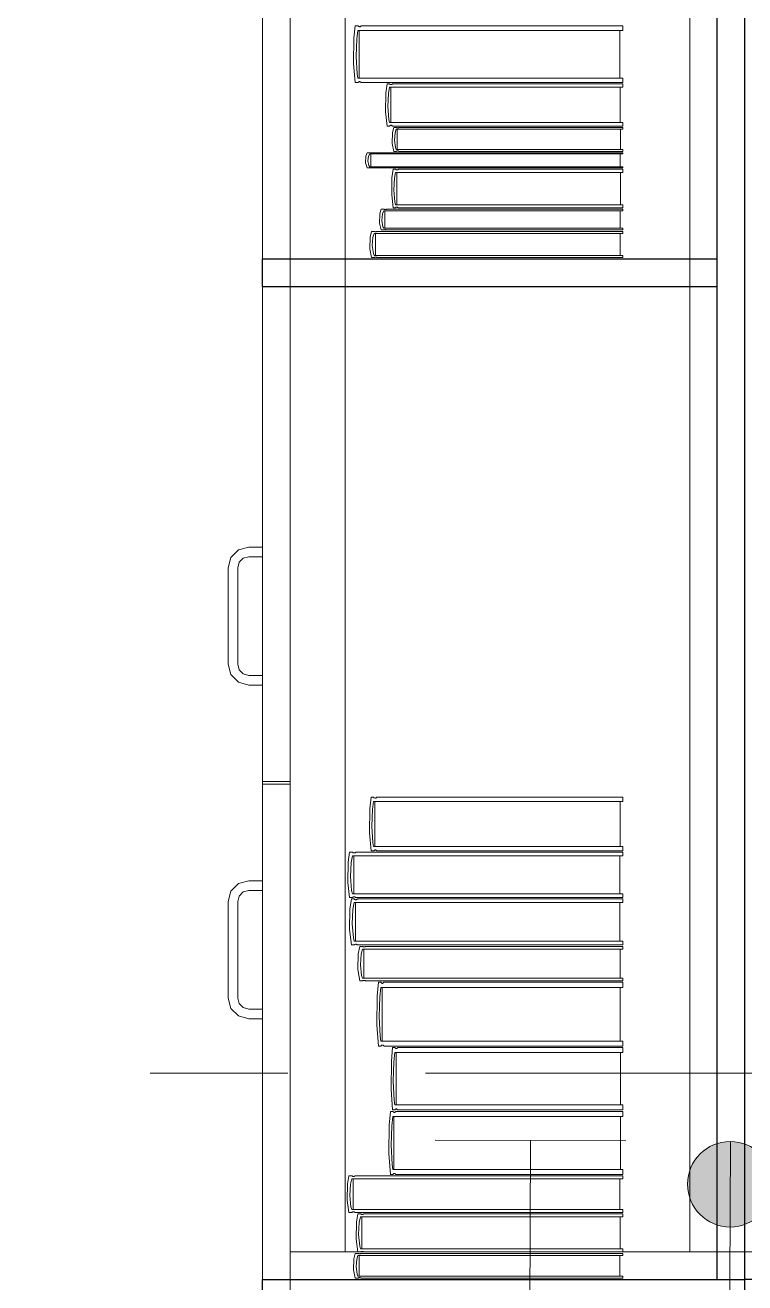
# Model space of a CAD drawing. Header units: inches. Extents: x -19 to 5698, y -728 to 92.
# Drawn here: x 288.548 to 289.07, y 9.85 to 10.762 of the extents above; entities that cross this region are included whole.
import ezdxf

# ---------------------------------------------------------------- set-up
doc = ezdxf.new("R2010")
doc.units = ezdxf.units.IN
doc.header["$MEASUREMENT"] = 0
doc.set_wipeout_variables(frame=1)
for name, pattern in [('HIDDEN', [0.375, 0.25, -0.125]), ('Punto & Raya', [0.65, 0.5, -0.075, 0, -0.075]), ('RAYITAS', [0.375, 0.25, -0.125]), ('Wipeout_Contour', [1, 0, -1])]:
    doc.linetypes.add(name, pattern=pattern)
for name, color, linetype, lineweight in [('00 conduct tomacorr', 120, 'HIDDEN', 30), ('T-TECHO-E', 150, 'Continuous', 20), ('TOMACORRIENTE', 22, 'RAYITAS', 9)]:
    doc.layers.add(name, color=color, linetype=linetype, lineweight=lineweight)
for name, color, linetype in [('02 _ ARQ _ ZON _ Espacio.3D', 7, 'Continuous'), ('08 _ STR _ EXT _ 07 Losa Aligerada', 7, 'Continuous'), ('Estructura - 04 MURO', 7, 'Continuous'), ('Estructura - Carga', 7, 'Continuous'), ('Interior - Mobiliario', 7, 'Continuous'), ('Marcador - Secciones', 7, 'Continuous')]:
    doc.layers.add(name, color=color, linetype=linetype)

# ---------------------------------------------------------------- blocks, each defined once
blk = doc.blocks.new('a')
at = {"layer": 'TOMACORRIENTE', "ltscale": 0.05}
h = blk.add_hatch(color=4, dxfattribs=at)
edge = h.paths.add_edge_path()
edge.add_arc((0, 0.0752), 0.02106, 0, 360)
at = {"layer": 'TOMACORRIENTE', "color": 4}
for p, q in [((-0.14553, 0.09625), (-0.0515, 0.09625)), ((-0.09851, 0.09625), (-0.09851, -0.09657)), ((0, 0.09625), (0, -0.09625)), ((0.06232, -0.09625), (0.06232, 0.09625))]:
    blk.add_line(p, q, dxfattribs=at)
blk.add_circle((0, 0.0752), 0.02106, dxfattribs=at)
blk = doc.blocks.new('CABLE 3FACE')
at = {"layer": 'T-TECHO-E', "rotation": 59.94170052614085}
blk.add_blockref('a', (0, 0), dxfattribs=at)

msp = doc.modelspace()

# ---------------------------------------------------------------- linework, layer by layer
at = {"layer": '02 _ ARQ _ ZON _ Espacio.3D', "color": 254, "linetype": 'Continuous', "lineweight": 0, "flags": 128}
msp.add_lwpolyline([(285.82004, 11.58399, 1.006545), (290.95352, 6.4505), (297.39489, 6.4505), (297.39584, 7.69998), (297.62584, 7.70003), (297.62583, 6.45052), (302.41951, 6.45049), (302.41953, 7.7), (302.99502, 7.7), (302.99502, 17.35), (301.67003, 17.35), (301.67003, 16.90015), (301.07003, 16.89998), (301.07003, 16.29989), (300.57003, 16.29984), (300.57007, 17.35), (297.52005, 17.35), (297.52005, 26.59628), (285.82004, 26.5963), (285.82004, 22.76628), (287.07005, 22.76628), (287.07003, 22.49773), (285.82004, 22.49773)], format="xyb", close=True, dxfattribs=at)
at = {"layer": '08 _ STR _ EXT _ 07 Losa Aligerada', "color": 7, "linetype": 'Continuous', "lineweight": 18, "flags": 128}
msp.add_lwpolyline([(285.67002, 33.89998), (285.67002, 21.26628), (285.72004, 21.26628), (285.72004, 11.97001, 1.049431), (291.29369, 6.3), (302.10029, 6.3)], format="xyb", dxfattribs=at)
at = {"layer": 'Estructura - 04 MURO', "color": 7, "linetype": 'Continuous', "lineweight": 13}
for radius, start, end in [(3.78, 135.58459, 314.40451), (3.63, 134.62616, 311.93195)]:
    msp.add_arc((288.37003, 9.0005), radius, start, end, dxfattribs=at)
at = {"layer": 'Estructura - Carga', "color": 7, "linetype": 'Continuous', "lineweight": 30}
for radius in [3.93, 3.78]:
    msp.add_arc((288.37004, 9.0005), radius, 135.58289, 314.41968, dxfattribs=at)
at = {"layer": 'Estructura - Carga', "color": 7, "linetype": 'Continuous', "lineweight": 13}
for radius in [3.81, 3.8, 3.79]:
    msp.add_arc((288.37004, 9.0005), radius, 135.95885, 314.04373, dxfattribs=at)
at = {"layer": 'Interior - Mobiliario', "color": 175, "linetype": 'Continuous', "lineweight": 13}
for p, q in [((288.74002, 11.31227), (288.74002, 9.85227)), ((289.05002, 9.85227), (289.05002, 11.31227)), ((288.7863, 10.75222), (288.78606, 10.73382)), ((288.78736, 10.76124), (288.7863, 10.75222)), ((288.78947, 10.76124), (288.78736, 10.76124)), ((288.78841, 10.75179), (288.7893, 10.75795)), ((288.7893, 10.75795), (288.98136, 10.75795)), ((288.78958, 10.76108), (288.78947, 10.76124)), ((288.78982, 10.76083), (288.78958, 10.76108)), ((288.79009, 10.76066), (288.78982, 10.76083)), ((288.79037, 10.76056), (288.79009, 10.76066)), ((288.79027, 10.75795), (288.79027, 10.7234)), ((288.79066, 10.76055), (288.79037, 10.76056)), ((288.79094, 10.76063), (288.79066, 10.76055)), ((288.79121, 10.76078), (288.79094, 10.76063)), ((288.79146, 10.76102), (288.79121, 10.76078)), ((288.79162, 10.76124), (288.79146, 10.76102)), ((288.98136, 10.76124), (288.79162, 10.76124)), ((288.97942, 10.7234), (288.97942, 10.75795)), ((288.98136, 10.75795), (288.98136, 10.76124)), ((288.78792, 10.73913), (288.78841, 10.75179)), ((288.78873, 10.72652), (288.78792, 10.73913)), ((288.78606, 10.73382), (288.78736, 10.72011)), ((288.7893, 10.7234), (288.78873, 10.72652)), ((288.78736, 10.72011), (288.78947, 10.72011)), ((288.98136, 10.7234), (288.7893, 10.7234)), ((288.78947, 10.72011), (288.78963, 10.72033)), ((288.78963, 10.72033), (288.78988, 10.72056)), ((288.78988, 10.72056), (288.79015, 10.72072)), ((288.79015, 10.72072), (288.79043, 10.72079)), ((288.79043, 10.72079), (288.79072, 10.72078)), ((288.79072, 10.72078), (288.791, 10.72069)), ((288.791, 10.72069), (288.79127, 10.72052)), ((288.79127, 10.72052), (288.79151, 10.72027)), ((288.79151, 10.72027), (288.79162, 10.72011)), ((288.79162, 10.72011), (288.98136, 10.72011)), ((288.81047, 10.71911), (288.80953, 10.71241)), ((288.81233, 10.71911), (288.81047, 10.71911)), ((288.81139, 10.7121), (288.81218, 10.71666)), ((288.81218, 10.71666), (288.98136, 10.71666)), ((288.81242, 10.71899), (288.81233, 10.71911)), ((288.81264, 10.7188), (288.81242, 10.71899)), ((288.81287, 10.71867), (288.81264, 10.7188)), ((288.81312, 10.7186), (288.81287, 10.71867)), ((288.81303, 10.71666), (288.81303, 10.69104)), ((288.81337, 10.7186), (288.81312, 10.7186)), ((288.81362, 10.71865), (288.81337, 10.7186)), ((288.81386, 10.71877), (288.81362, 10.71865)), ((288.81408, 10.71894), (288.81386, 10.71877)), ((288.81422, 10.71911), (288.81408, 10.71894)), ((288.98136, 10.71911), (288.81422, 10.71911)), ((288.97965, 10.69104), (288.97965, 10.71666)), ((288.98136, 10.72011), (288.98136, 10.7234)), ((288.98136, 10.71666), (288.98136, 10.71911)), ((288.80953, 10.71241), (288.80932, 10.69877)), ((288.81096, 10.70271), (288.81139, 10.7121)), ((288.80932, 10.69877), (288.81047, 10.6886)), ((288.81167, 10.69335), (288.81096, 10.70271)), ((288.81047, 10.6886), (288.81233, 10.6886)), ((288.81218, 10.69104), (288.81167, 10.69335)), ((288.98136, 10.69104), (288.81218, 10.69104)), ((288.81233, 10.6886), (288.81247, 10.68876)), ((288.81247, 10.68876), (288.81269, 10.68894)), ((288.81269, 10.68894), (288.81293, 10.68905)), ((288.81293, 10.68905), (288.81317, 10.68911)), ((288.81317, 10.68911), (288.81343, 10.6891)), ((288.81343, 10.6891), (288.81367, 10.68903)), ((288.81367, 10.68903), (288.81391, 10.6889)), ((288.81391, 10.6889), (288.81412, 10.68872)), ((288.81412, 10.68872), (288.81422, 10.6886)), ((288.81422, 10.6886), (288.98136, 10.6886)), ((288.98136, 10.6886), (288.98136, 10.69104)), ((288.81443, 10.68379), (288.81423, 10.67603)), ((288.81534, 10.6876), (288.81443, 10.68379)), ((288.81715, 10.6876), (288.81534, 10.6876)), ((288.81582, 10.67826), (288.81624, 10.68361)), ((288.81624, 10.68361), (288.817, 10.68621)), ((288.817, 10.68621), (288.98136, 10.68621)), ((288.81724, 10.68753), (288.81715, 10.6876)), ((288.81745, 10.68742), (288.81724, 10.68753)), ((288.81768, 10.68735), (288.81745, 10.68742)), ((288.81792, 10.68731), (288.81768, 10.68735)), ((288.81783, 10.68621), (288.81783, 10.67163)), ((288.81816, 10.68731), (288.81792, 10.68731)), ((288.8184, 10.68734), (288.81816, 10.68731)), ((288.81863, 10.6874), (288.8184, 10.68734)), ((288.81885, 10.6875), (288.81863, 10.6874)), ((288.81899, 10.6876), (288.81885, 10.6875)), ((288.98136, 10.6876), (288.81899, 10.6876)), ((288.9797, 10.67163), (288.9797, 10.68621)), ((288.98136, 10.68621), (288.98136, 10.6876)), ((288.81423, 10.67603), (288.81534, 10.67024)), ((288.81534, 10.67024), (288.81715, 10.67024)), ((288.81651, 10.67294), (288.81582, 10.67826)), ((288.817, 10.67163), (288.81651, 10.67294)), ((288.98136, 10.67163), (288.817, 10.67163)), ((288.81715, 10.67024), (288.81728, 10.67033)), ((288.81728, 10.67033), (288.8175, 10.67043)), ((288.8175, 10.67043), (288.81773, 10.67049)), ((288.81773, 10.67049), (288.81797, 10.67053)), ((288.81797, 10.67053), (288.81822, 10.67052)), ((288.81822, 10.67052), (288.81846, 10.67048)), ((288.81846, 10.67048), (288.81868, 10.67041)), ((288.81868, 10.67041), (288.81889, 10.6703)), ((288.81889, 10.6703), (288.81899, 10.67024)), ((288.81899, 10.67024), (288.98136, 10.67024)), ((288.98136, 10.67024), (288.98136, 10.67163)), ((288.79494, 10.66682), (288.79471, 10.6619)), ((288.79471, 10.6619), (288.79596, 10.65822)), ((288.79596, 10.66924), (288.79494, 10.66682)), ((288.79797, 10.66924), (288.79596, 10.66924)), ((288.79649, 10.66332), (288.79696, 10.66671)), ((288.79726, 10.65994), (288.79649, 10.66332)), ((288.79696, 10.66671), (288.79781, 10.66836)), ((288.79781, 10.66836), (288.98136, 10.66836)), ((288.79808, 10.66919), (288.79797, 10.66924)), ((288.79831, 10.66913), (288.79808, 10.66919)), ((288.79857, 10.66908), (288.79831, 10.66913)), ((288.79883, 10.66905), (288.79857, 10.66908)), ((288.79874, 10.66836), (288.79874, 10.6591)), ((288.79911, 10.66905), (288.79883, 10.66905)), ((288.79938, 10.66907), (288.79911, 10.66905)), ((288.79964, 10.66911), (288.79938, 10.66907)), ((288.79987, 10.66918), (288.79964, 10.66911)), ((288.80003, 10.66924), (288.79987, 10.66918)), ((288.98136, 10.66924), (288.80003, 10.66924)), ((288.97951, 10.6591), (288.97951, 10.66836)), ((288.98136, 10.66836), (288.98136, 10.66924)), ((288.79596, 10.65822), (288.79797, 10.65822)), ((288.79781, 10.6591), (288.79726, 10.65994)), ((288.98136, 10.6591), (288.79781, 10.6591)), ((288.79797, 10.65822), (288.79813, 10.65828)), ((288.79813, 10.65828), (288.79837, 10.65834)), ((288.79837, 10.65834), (288.79862, 10.65839)), ((288.79862, 10.65839), (288.79889, 10.65841)), ((288.79889, 10.65841), (288.79917, 10.6584)), ((288.79917, 10.6584), (288.79944, 10.65838)), ((288.79944, 10.65838), (288.79969, 10.65833)), ((288.79969, 10.65833), (288.79992, 10.65827)), ((288.79992, 10.65827), (288.80003, 10.65822)), ((288.80003, 10.65822), (288.98136, 10.65822)), ((288.81488, 10.65722), (288.81397, 10.65111)), ((288.81669, 10.65722), (288.81488, 10.65722)), ((288.81578, 10.65082), (288.81654, 10.65499)), ((288.81654, 10.65499), (288.98136, 10.65499)), ((288.81678, 10.65711), (288.81669, 10.65722)), ((288.81699, 10.65695), (288.81678, 10.65711)), ((288.81722, 10.65683), (288.81699, 10.65695)), ((288.81746, 10.65676), (288.81722, 10.65683)), ((288.81738, 10.65499), (288.81738, 10.63157)), ((288.81771, 10.65676), (288.81746, 10.65676)), ((288.81795, 10.65681), (288.81771, 10.65676)), ((288.81818, 10.65691), (288.81795, 10.65681)), ((288.8184, 10.65707), (288.81818, 10.65691)), ((288.81853, 10.65722), (288.8184, 10.65707)), ((288.98136, 10.65722), (288.81853, 10.65722)), ((288.9797, 10.63157), (288.9797, 10.65499)), ((288.98136, 10.65822), (288.98136, 10.6591)), ((288.98136, 10.65499), (288.98136, 10.65722)), ((288.81397, 10.65111), (288.81376, 10.63864)), ((288.81536, 10.64224), (288.81578, 10.65082)), ((288.81376, 10.63864), (288.81488, 10.62934)), ((288.81605, 10.63369), (288.81536, 10.64224)), ((288.81654, 10.63157), (288.81605, 10.63369)), ((288.80524, 10.62503), (288.80502, 10.61826)), ((288.8062, 10.62834), (288.80524, 10.62503)), ((288.8081, 10.62834), (288.8062, 10.62834)), ((288.8067, 10.62021), (288.80714, 10.62487)), ((288.80714, 10.62487), (288.80795, 10.62713)), ((288.80795, 10.62713), (288.98136, 10.62713)), ((288.8082, 10.62828), (288.8081, 10.62834)), ((288.80842, 10.62819), (288.8082, 10.62828)), ((288.80866, 10.62813), (288.80842, 10.62819)), ((288.80891, 10.62809), (288.80866, 10.62813)), ((288.80882, 10.62713), (288.80882, 10.61443)), ((288.80917, 10.62809), (288.80891, 10.62809)), ((288.80943, 10.62812), (288.80917, 10.62809)), ((288.80967, 10.62818), (288.80943, 10.62812)), ((288.8099, 10.62826), (288.80967, 10.62818)), ((288.81004, 10.62834), (288.8099, 10.62826)), ((288.98136, 10.62834), (288.81004, 10.62834)), ((288.81488, 10.62934), (288.81669, 10.62934)), ((288.98136, 10.63157), (288.81654, 10.63157)), ((288.81669, 10.62934), (288.81683, 10.62949)), ((288.81683, 10.62949), (288.81704, 10.62965)), ((288.81704, 10.62965), (288.81727, 10.62976)), ((288.81727, 10.62976), (288.81752, 10.62981)), ((288.81752, 10.62981), (288.81776, 10.6298)), ((288.81776, 10.6298), (288.818, 10.62974)), ((288.818, 10.62974), (288.81823, 10.62962)), ((288.81823, 10.62962), (288.81844, 10.62945)), ((288.81844, 10.62945), (288.81853, 10.62934)), ((288.81853, 10.62934), (288.98136, 10.62934)), ((288.97961, 10.61443), (288.97961, 10.62713)), ((288.98136, 10.62934), (288.98136, 10.63157)), ((288.98136, 10.62713), (288.98136, 10.62834)), ((288.80502, 10.61826), (288.8062, 10.61322)), ((288.80743, 10.61557), (288.8067, 10.62021)), ((288.80795, 10.61443), (288.80743, 10.61557)), ((288.79818, 10.60806), (288.79795, 10.59959)), ((288.79918, 10.61222), (288.79818, 10.60806)), ((288.80116, 10.61222), (288.79918, 10.61222)), ((288.7997, 10.60203), (288.80016, 10.60786)), ((288.80016, 10.60786), (288.801, 10.6107)), ((288.801, 10.6107), (288.98136, 10.6107)), ((288.80126, 10.61214), (288.80116, 10.61222)), ((288.80149, 10.61203), (288.80126, 10.61214)), ((288.80174, 10.61195), (288.80149, 10.61203)), ((288.802, 10.6119), (288.80174, 10.61195)), ((288.80227, 10.6119), (288.802, 10.6119)), ((288.80254, 10.61193), (288.80227, 10.6119)), ((288.80279, 10.61201), (288.80254, 10.61193)), ((288.80303, 10.61211), (288.80279, 10.61201)), ((288.80318, 10.61222), (288.80303, 10.61211)), ((288.98136, 10.61222), (288.80318, 10.61222)), ((288.8062, 10.61322), (288.8081, 10.61322)), ((288.98136, 10.61443), (288.80795, 10.61443)), ((288.8081, 10.61322), (288.80824, 10.6133)), ((288.80824, 10.6133), (288.80847, 10.61338)), ((288.80847, 10.61338), (288.80871, 10.61344)), ((288.80871, 10.61344), (288.80897, 10.61347)), ((288.80897, 10.61347), (288.80923, 10.61346)), ((288.80923, 10.61346), (288.80948, 10.61343)), ((288.80948, 10.61343), (288.80972, 10.61337)), ((288.80972, 10.61337), (288.80994, 10.61327)), ((288.80994, 10.61327), (288.81004, 10.61322)), ((288.81004, 10.61322), (288.98136, 10.61322)), ((288.98136, 10.61322), (288.98136, 10.61443)), ((288.98136, 10.6107), (288.98136, 10.61222)), ((288.69703, 10.37577), (288.70252, 10.38126)), ((288.70252, 10.38126), (288.71002, 10.38327)), ((288.71002, 10.38327), (288.72002, 10.38327)), ((288.72002, 10.38327), (288.72002, 10.37627)), ((288.69502, 10.36827), (288.69703, 10.37577)), ((288.70309, 10.37227), (288.70202, 10.36827)), ((288.70602, 10.3752), (288.70309, 10.37227)), ((288.71002, 10.37627), (288.70602, 10.3752)), ((288.72002, 10.37627), (288.71002, 10.37627)), ((288.69502, 10.29827), (288.69502, 10.36827)), ((288.70202, 10.36827), (288.70202, 10.29827)), ((288.69703, 10.29077), (288.69502, 10.29827)), ((288.70202, 10.29827), (288.70309, 10.29427)), ((288.70252, 10.28528), (288.69703, 10.29077)), ((288.70309, 10.29427), (288.70602, 10.29134)), ((288.70602, 10.29134), (288.71002, 10.29027)), ((288.71002, 10.29027), (288.72002, 10.29027)), ((288.72002, 10.29027), (288.72002, 10.28327)), ((288.71002, 10.28327), (288.70252, 10.28528)), ((288.72002, 10.28327), (288.71002, 10.28327)), ((288.72002, 10.21327), (288.74002, 10.21327)), ((288.72002, 10.21127), (288.74002, 10.21127)), ((288.79883, 10.20189), (288.79783, 10.19337)), ((288.80081, 10.20189), (288.79883, 10.20189)), ((288.79982, 10.19296), (288.80065, 10.19878)), ((288.80065, 10.19878), (288.98136, 10.19878)), ((288.80091, 10.20174), (288.80081, 10.20189)), ((288.80115, 10.20151), (288.80091, 10.20174)), ((288.8014, 10.20134), (288.80115, 10.20151)), ((288.80166, 10.20125), (288.8014, 10.20134)), ((288.80157, 10.19878), (288.80157, 10.16613)), ((288.80193, 10.20124), (288.80166, 10.20125)), ((288.8022, 10.20132), (288.80193, 10.20124)), ((288.80245, 10.20146), (288.8022, 10.20132)), ((288.80269, 10.20169), (288.80245, 10.20146)), ((288.80283, 10.20189), (288.80269, 10.20169)), ((288.98136, 10.20189), (288.80283, 10.20189)), ((288.97953, 10.16613), (288.97953, 10.19878)), ((288.98136, 10.19878), (288.98136, 10.20189)), ((288.79783, 10.19337), (288.7976, 10.17598)), ((288.79935, 10.181), (288.79982, 10.19296)), ((288.80011, 10.16908), (288.79935, 10.181)), ((288.7976, 10.17598), (288.79883, 10.16302)), ((288.80065, 10.16613), (288.80011, 10.16908)), ((288.78325, 10.16202), (288.78217, 10.15481)), ((288.7854, 10.16202), (288.78325, 10.16202)), ((288.78432, 10.15447), (288.78523, 10.15939)), ((288.78523, 10.15939), (288.98136, 10.15939)), ((288.78551, 10.16189), (288.7854, 10.16202)), ((288.78576, 10.16169), (288.78551, 10.16189)), ((288.78604, 10.16156), (288.78576, 10.16169)), ((288.78632, 10.16148), (288.78604, 10.16156)), ((288.78622, 10.15939), (288.78622, 10.13178)), ((288.78661, 10.16147), (288.78632, 10.16148)), ((288.7869, 10.16153), (288.78661, 10.16147)), ((288.78718, 10.16166), (288.7869, 10.16153)), ((288.78743, 10.16185), (288.78718, 10.16166)), ((288.7876, 10.16202), (288.78743, 10.16185)), ((288.98136, 10.16202), (288.7876, 10.16202)), ((288.79883, 10.16302), (288.80081, 10.16302)), ((288.98136, 10.16613), (288.80065, 10.16613)), ((288.80081, 10.16302), (288.80096, 10.16323)), ((288.80096, 10.16323), (288.8012, 10.16345)), ((288.8012, 10.16345), (288.80145, 10.1636)), ((288.80145, 10.1636), (288.80172, 10.16367)), ((288.80172, 10.16367), (288.80199, 10.16366)), ((288.80199, 10.16366), (288.80225, 10.16357)), ((288.80225, 10.16357), (288.8025, 10.16341)), ((288.8025, 10.16341), (288.80273, 10.16317)), ((288.80273, 10.16317), (288.80283, 10.16302)), ((288.80283, 10.16302), (288.98136, 10.16302)), ((288.97938, 10.13178), (288.97938, 10.15939)), ((288.98136, 10.16302), (288.98136, 10.16613)), ((288.98136, 10.15939), (288.98136, 10.16202)), ((288.78217, 10.15481), (288.78192, 10.14011)), ((288.78382, 10.14435), (288.78432, 10.15447)), ((288.71002, 10.14127), (288.70252, 10.13926)), ((288.72002, 10.14127), (288.71002, 10.14127)), ((288.72002, 10.13427), (288.72002, 10.14127)), ((288.78464, 10.13427), (288.78382, 10.14435)), ((288.69703, 10.13377), (288.69502, 10.12627)), ((288.70252, 10.13926), (288.69703, 10.13377)), ((288.70309, 10.13027), (288.70602, 10.1332)), ((288.70602, 10.1332), (288.71002, 10.13427)), ((288.71002, 10.13427), (288.72002, 10.13427)), ((288.78192, 10.14011), (288.78325, 10.12915)), ((288.78523, 10.13178), (288.78464, 10.13427)), ((288.69502, 10.12627), (288.69502, 10.05627)), ((288.70202, 10.12627), (288.70309, 10.13027)), ((288.70202, 10.05627), (288.70202, 10.12627)), ((288.78325, 10.12915), (288.7854, 10.12915)), ((288.78456, 10.12815), (288.78348, 10.12083)), ((288.7867, 10.12815), (288.78456, 10.12815)), ((288.98136, 10.13178), (288.78523, 10.13178)), ((288.7854, 10.12915), (288.78557, 10.12933)), ((288.78557, 10.12933), (288.78582, 10.12952)), ((288.78562, 10.12048), (288.78653, 10.12548)), ((288.78582, 10.12952), (288.7861, 10.12964)), ((288.7861, 10.12964), (288.78639, 10.1297)), ((288.78639, 10.1297), (288.78668, 10.12969)), ((288.78653, 10.12548), (288.98136, 10.12548)), ((288.78668, 10.12969), (288.78696, 10.12962)), ((288.78681, 10.12802), (288.7867, 10.12815)), ((288.78706, 10.12782), (288.78681, 10.12802)), ((288.78696, 10.12962), (288.78724, 10.12948)), ((288.78733, 10.12768), (288.78706, 10.12782)), ((288.78724, 10.12948), (288.78749, 10.12928)), ((288.78761, 10.1276), (288.78733, 10.12768)), ((288.78749, 10.12928), (288.7876, 10.12915)), ((288.78751, 10.12548), (288.78751, 10.09743)), ((288.7876, 10.12915), (288.98136, 10.12915)), ((288.7879, 10.12759), (288.78761, 10.1276)), ((288.78819, 10.12766), (288.7879, 10.12759)), ((288.78846, 10.12778), (288.78819, 10.12766)), ((288.78872, 10.12797), (288.78846, 10.12778)), ((288.78888, 10.12815), (288.78872, 10.12797)), ((288.98136, 10.12815), (288.78888, 10.12815)), ((288.97939, 10.09743), (288.97939, 10.12548)), ((288.98136, 10.12915), (288.98136, 10.13178)), ((288.98136, 10.12548), (288.98136, 10.12815)), ((288.78348, 10.12083), (288.78324, 10.10589)), ((288.78512, 10.1102), (288.78562, 10.12048)), ((288.78324, 10.10589), (288.78456, 10.09476)), ((288.78594, 10.09996), (288.78512, 10.1102)), ((288.78653, 10.09743), (288.78594, 10.09996)), ((288.98136, 10.09743), (288.78653, 10.09743)), ((288.98136, 10.09476), (288.98136, 10.09743)), ((288.78456, 10.09476), (288.7867, 10.09476)), ((288.7867, 10.09476), (288.78686, 10.09494)), ((288.78686, 10.09494), (288.78711, 10.09513)), ((288.78711, 10.09513), (288.78739, 10.09525)), ((288.78739, 10.09525), (288.78767, 10.09532)), ((288.78767, 10.09532), (288.78797, 10.09531)), ((288.78797, 10.09531), (288.78825, 10.09523)), ((288.78825, 10.09523), (288.78852, 10.09509)), ((288.78852, 10.09509), (288.78877, 10.09489)), ((288.78877, 10.09489), (288.78888, 10.09476)), ((288.78888, 10.09476), (288.98136, 10.09476)), ((288.78956, 10.08826), (288.78932, 10.07705)), ((288.7906, 10.09376), (288.78956, 10.08826)), ((288.79268, 10.09376), (288.7906, 10.09376)), ((288.79115, 10.08029), (288.79163, 10.088)), ((288.79163, 10.088), (288.79251, 10.09175)), ((288.79251, 10.09175), (288.98136, 10.09175)), ((288.79278, 10.09366), (288.79268, 10.09376)), ((288.79302, 10.09351), (288.79278, 10.09366)), ((288.79328, 10.0934), (288.79302, 10.09351)), ((288.79356, 10.09334), (288.79328, 10.0934)), ((288.79346, 10.09175), (288.79346, 10.0707)), ((288.79384, 10.09334), (288.79356, 10.09334)), ((288.79412, 10.09338), (288.79384, 10.09334)), ((288.79439, 10.09348), (288.79412, 10.09338)), ((288.79463, 10.09362), (288.79439, 10.09348)), ((288.79479, 10.09376), (288.79463, 10.09362)), ((288.98136, 10.09376), (288.79479, 10.09376)), ((288.97945, 10.0707), (288.97945, 10.09175)), ((288.98136, 10.09175), (288.98136, 10.09376)), ((288.79194, 10.0726), (288.79115, 10.08029)), ((288.78932, 10.07705), (288.7906, 10.0687)), ((288.7906, 10.0687), (288.79268, 10.0687)), ((288.79251, 10.0707), (288.79194, 10.0726)), ((288.98136, 10.0707), (288.79251, 10.0707)), ((288.79268, 10.0687), (288.79283, 10.06883)), ((288.79283, 10.06883), (288.79308, 10.06898)), ((288.79308, 10.06898), (288.79334, 10.06907)), ((288.79334, 10.06907), (288.79362, 10.06912)), ((288.79362, 10.06912), (288.7939, 10.06911)), ((288.7939, 10.06911), (288.79418, 10.06905)), ((288.79418, 10.06905), (288.79444, 10.06895)), ((288.79444, 10.06895), (288.79468, 10.0688)), ((288.79468, 10.0688), (288.79479, 10.0687)), ((288.79479, 10.0687), (288.98136, 10.0687)), ((288.98136, 10.0687), (288.98136, 10.0707)), ((288.80417, 10.0677), (288.8032, 10.05754)), ((288.80609, 10.0677), (288.80417, 10.0677)), ((288.80512, 10.05706), (288.80594, 10.06399)), ((288.80594, 10.06399), (288.98136, 10.06399)), ((288.80619, 10.06752), (288.80609, 10.0677)), ((288.80641, 10.06724), (288.80619, 10.06752)), ((288.80666, 10.06704), (288.80641, 10.06724)), ((288.80691, 10.06693), (288.80666, 10.06704)), ((288.80682, 10.06399), (288.80682, 10.02509)), ((288.80718, 10.06692), (288.80691, 10.06693)), ((288.80743, 10.06701), (288.80718, 10.06692)), ((288.80768, 10.06718), (288.80743, 10.06701)), ((288.80791, 10.06745), (288.80768, 10.06718)), ((288.80805, 10.0677), (288.80791, 10.06745)), ((288.98136, 10.0677), (288.80805, 10.0677)), ((288.97959, 10.02509), (288.97959, 10.06399)), ((288.98136, 10.06399), (288.98136, 10.0677)), ((288.69502, 10.05627), (288.69703, 10.04877)), ((288.70309, 10.05227), (288.70202, 10.05627)), ((288.70602, 10.04934), (288.70309, 10.05227)), ((288.8032, 10.05754), (288.80298, 10.03683)), ((288.80467, 10.0428), (288.80512, 10.05706)), ((288.69703, 10.04877), (288.70252, 10.04328)), ((288.70252, 10.04328), (288.71002, 10.04127)), ((288.71002, 10.04827), (288.70602, 10.04934)), ((288.72002, 10.04827), (288.71002, 10.04827)), ((288.71002, 10.04127), (288.72002, 10.04127)), ((288.72002, 10.04127), (288.72002, 10.04827)), ((288.80541, 10.02861), (288.80467, 10.0428)), ((288.80298, 10.03683), (288.80417, 10.02139)), ((288.80594, 10.02509), (288.80541, 10.02861)), ((288.98136, 10.02509), (288.80594, 10.02509)), ((288.98136, 10.02139), (288.98136, 10.02509)), ((288.80417, 10.02139), (288.80609, 10.02139)), ((288.80609, 10.02139), (288.80624, 10.02164)), ((288.80624, 10.02164), (288.80647, 10.0219)), ((288.80647, 10.0219), (288.80671, 10.02208)), ((288.80671, 10.02208), (288.80697, 10.02216)), ((288.80697, 10.02216), (288.80723, 10.02215)), ((288.80723, 10.02215), (288.80749, 10.02205)), ((288.80749, 10.02205), (288.80773, 10.02185)), ((288.80773, 10.02185), (288.80796, 10.02157)), ((288.80796, 10.02157), (288.80805, 10.02139)), ((288.80805, 10.02139), (288.98136, 10.02139)), ((288.81444, 10.02039), (288.81353, 10.01046)), ((288.81625, 10.02039), (288.81444, 10.02039)), ((288.81534, 10.00999), (288.81611, 10.01677)), ((288.81611, 10.01677), (288.98136, 10.01677)), ((288.81635, 10.02021), (288.81625, 10.02039)), ((288.81656, 10.01994), (288.81635, 10.02021)), ((288.81679, 10.01975), (288.81656, 10.01994)), ((288.81703, 10.01964), (288.81679, 10.01975)), ((288.81694, 10.01677), (288.81694, 9.97873)), ((288.81727, 10.01963), (288.81703, 10.01964)), ((288.81752, 10.01972), (288.81727, 10.01963)), ((288.81775, 10.01989), (288.81752, 10.01972)), ((288.81796, 10.02015), (288.81775, 10.01989)), ((288.8181, 10.02039), (288.81796, 10.02015)), ((288.98136, 10.02039), (288.8181, 10.02039)), ((288.97969, 9.97873), (288.97969, 10.01677)), ((288.98136, 10.01677), (288.98136, 10.02039)), ((288.81353, 10.01046), (288.81332, 9.99021)), ((288.81492, 9.99605), (288.81534, 10.00999)), ((288.81561, 9.98216), (288.81492, 9.99605)), ((288.81332, 9.99021), (288.81444, 9.97511)), ((288.81611, 9.97873), (288.81561, 9.98216)), ((288.98136, 9.97873), (288.81611, 9.97873)), ((288.98136, 9.97511), (288.98136, 9.97873)), ((288.81287, 9.97411), (288.81195, 9.96408)), ((288.8147, 9.97411), (288.81287, 9.97411)), ((288.81378, 9.9636), (288.81455, 9.97045)), ((288.81444, 9.97511), (288.81625, 9.97511)), ((288.81455, 9.97045), (288.98136, 9.97045)), ((288.81479, 9.97393), (288.8147, 9.97411)), ((288.81501, 9.97365), (288.81479, 9.97393)), ((288.81524, 9.97346), (288.81501, 9.97365)), ((288.81548, 9.97335), (288.81524, 9.97346)), ((288.8154, 9.97045), (288.8154, 9.93204)), ((288.81573, 9.97334), (288.81548, 9.97335)), ((288.81598, 9.97342), (288.81573, 9.97334)), ((288.81621, 9.9736), (288.81598, 9.97342)), ((288.81643, 9.97386), (288.81621, 9.9736)), ((288.81625, 9.97511), (288.81639, 9.97535)), ((288.81639, 9.97535), (288.81661, 9.97561)), ((288.81657, 9.97411), (288.81643, 9.97386)), ((288.98136, 9.97411), (288.81657, 9.97411)), ((288.81661, 9.97561), (288.81684, 9.97578)), ((288.81684, 9.97578), (288.81708, 9.97586)), ((288.81708, 9.97586), (288.81733, 9.97585)), ((288.81733, 9.97585), (288.81757, 9.97575)), ((288.81757, 9.97575), (288.8178, 9.97556)), ((288.8178, 9.97556), (288.81801, 9.97528)), ((288.81801, 9.97528), (288.8181, 9.97511)), ((288.8181, 9.97511), (288.98136, 9.97511)), ((288.97968, 9.93204), (288.97968, 9.97045)), ((288.98136, 9.97045), (288.98136, 9.97411)), ((288.81195, 9.96408), (288.81174, 9.94363)), ((288.81335, 9.94952), (288.81378, 9.9636)), ((288.81174, 9.94363), (288.81287, 9.92838)), ((288.81405, 9.9355), (288.81335, 9.94952)), ((288.81455, 9.93204), (288.81405, 9.9355)), ((288.98136, 9.93204), (288.81455, 9.93204)), ((288.98136, 9.92838), (288.98136, 9.93204)), ((288.78279, 9.92738), (288.7817, 9.92155)), ((288.78494, 9.92738), (288.78279, 9.92738)), ((288.78386, 9.92127), (288.78477, 9.92525)), ((288.78477, 9.92525), (288.98136, 9.92525)), ((288.78505, 9.92727), (288.78494, 9.92738)), ((288.7853, 9.92711), (288.78505, 9.92727)), ((288.78558, 9.927), (288.7853, 9.92711)), ((288.78586, 9.92694), (288.78558, 9.927)), ((288.78576, 9.92525), (288.78576, 9.90293)), ((288.78616, 9.92693), (288.78586, 9.92694)), ((288.78645, 9.92698), (288.78616, 9.92693)), ((288.78672, 9.92708), (288.78645, 9.92698)), ((288.78698, 9.92724), (288.78672, 9.92708)), ((288.78714, 9.92738), (288.78698, 9.92724)), ((288.98136, 9.92738), (288.78714, 9.92738)), ((288.81287, 9.92838), (288.8147, 9.92838)), ((288.8147, 9.92838), (288.81484, 9.92862)), ((288.81484, 9.92862), (288.81506, 9.92888)), ((288.81506, 9.92888), (288.81529, 9.92906)), ((288.81529, 9.92906), (288.81554, 9.92914)), ((288.81554, 9.92914), (288.81579, 9.92913)), ((288.81579, 9.92913), (288.81603, 9.92903)), ((288.81603, 9.92903), (288.81626, 9.92883)), ((288.81626, 9.92883), (288.81647, 9.92856)), ((288.81647, 9.92856), (288.81657, 9.92838)), ((288.81657, 9.92838), (288.98136, 9.92838)), ((288.97937, 9.90293), (288.97937, 9.92525)), ((288.98136, 9.92525), (288.98136, 9.92738)), ((288.7817, 9.92155), (288.78145, 9.90967)), ((288.78335, 9.91309), (288.78386, 9.92127)), ((288.78145, 9.90967), (288.78279, 9.90081)), ((288.78418, 9.90495), (288.78335, 9.91309)), ((288.78477, 9.90293), (288.78418, 9.90495)), ((288.78279, 9.90081), (288.78494, 9.90081)), ((288.98136, 9.90293), (288.78477, 9.90293)), ((288.78494, 9.90081), (288.78511, 9.90095)), ((288.78511, 9.90095), (288.78536, 9.9011)), ((288.78536, 9.9011), (288.78564, 9.9012)), ((288.78564, 9.9012), (288.78593, 9.90125)), ((288.78593, 9.90125), (288.78622, 9.90125)), ((288.78622, 9.90125), (288.78651, 9.90118)), ((288.78651, 9.90118), (288.78678, 9.90107)), ((288.78678, 9.90107), (288.78703, 9.90091)), ((288.78703, 9.90091), (288.78714, 9.90081)), ((288.78714, 9.90081), (288.98136, 9.90081)), ((288.7892, 9.89981), (288.78815, 9.89374)), ((288.79129, 9.89981), (288.7892, 9.89981)), ((288.79024, 9.89345), (288.79112, 9.89759)), ((288.79112, 9.89759), (288.98136, 9.89759)), ((288.7914, 9.8997), (288.79129, 9.89981)), ((288.79164, 9.89953), (288.7914, 9.8997)), ((288.79191, 9.89941), (288.79164, 9.89953)), ((288.79218, 9.89935), (288.79191, 9.89941)), ((288.79209, 9.89759), (288.79209, 9.87435)), ((288.79247, 9.89934), (288.79218, 9.89935)), ((288.79275, 9.8994), (288.79247, 9.89934)), ((288.79301, 9.8995), (288.79275, 9.8994)), ((288.79326, 9.89966), (288.79301, 9.8995)), ((288.79342, 9.89981), (288.79326, 9.89966)), ((288.98136, 9.89981), (288.79342, 9.89981)), ((288.97944, 9.87435), (288.97944, 9.89759)), ((288.98136, 9.90081), (288.98136, 9.90293)), ((288.98136, 9.89759), (288.98136, 9.89981)), ((288.78815, 9.89374), (288.78791, 9.88137)), ((288.78975, 9.88493), (288.79024, 9.89345)), ((288.78791, 9.88137), (288.7892, 9.87214)), ((288.79055, 9.87645), (288.78975, 9.88493)), ((288.74002, 9.87227), (288.78002, 9.87227)), ((288.78002, 9.87227), (289.03002, 9.87227)), ((288.78736, 9.87114), (288.7863, 9.86722)), ((288.78947, 9.87114), (288.78736, 9.87114)), ((288.78841, 9.86703), (288.7893, 9.86971)), ((288.7892, 9.87214), (288.79129, 9.87214)), ((288.7893, 9.86971), (288.98136, 9.86971)), ((288.78958, 9.87107), (288.78947, 9.87114)), ((288.78982, 9.87096), (288.78958, 9.87107)), ((288.79009, 9.87088), (288.78982, 9.87096)), ((288.79037, 9.87084), (288.79009, 9.87088)), ((288.79066, 9.87084), (288.79037, 9.87084)), ((288.79112, 9.87435), (288.79055, 9.87645)), ((288.79094, 9.87087), (288.79066, 9.87084)), ((288.79121, 9.87094), (288.79094, 9.87087)), ((288.98136, 9.87435), (288.79112, 9.87435)), ((288.79146, 9.87104), (288.79121, 9.87094)), ((288.79129, 9.87214), (288.79145, 9.87229)), ((288.79145, 9.87229), (288.7917, 9.87245)), ((288.79162, 9.87114), (288.79146, 9.87104)), ((288.98136, 9.87114), (288.79162, 9.87114)), ((288.7917, 9.87245), (288.79197, 9.87255)), ((288.79197, 9.87255), (288.79225, 9.8726)), ((288.79225, 9.8726), (288.79253, 9.87259)), ((288.79253, 9.87259), (288.79281, 9.87253)), ((288.79281, 9.87253), (288.79307, 9.87241)), ((288.79307, 9.87241), (288.79331, 9.87225)), ((288.79331, 9.87225), (288.79342, 9.87214)), ((288.79342, 9.87214), (288.98136, 9.87214)), ((288.98136, 9.87214), (288.98136, 9.87435)), ((288.98136, 9.86971), (288.98136, 9.87114)), ((288.7863, 9.86722), (288.78606, 9.85923)), ((288.78792, 9.86153), (288.78841, 9.86703)), ((288.74002, 9.85227), (289.05002, 9.85227))]:
    msp.add_line(p, q, dxfattribs=at)

# ---------------------------------------------------------------- next in the draw order: wipeouts: each hides what was drawn before it
at = {"color": 254, "linetype": 'Wipeout_Contour', "lineweight": 0, "ltscale": 9694.340733}
msp.add_wipeout([(288.72002, 10.59227), (288.72002, 10.57227), (289.05002, 10.57227), (289.05002, 10.59227)], dxfattribs=at).dxf.layer = 'Interior - Mobiliario'

# ---------------------------------------------------------------- next in the draw order: linework, layer by layer
at = {"layer": 'Interior - Mobiliario', "color": 175, "linetype": 'Continuous', "lineweight": 13}
for p, q in [((288.74002, 11.29227), (288.74002, 9.87227)), ((288.78002, 9.87227), (288.78002, 11.29227)), ((289.03002, 11.29227), (289.03002, 9.87227)), ((288.72002, 10.59227), (288.72002, 10.95127)), ((288.74002, 10.59227), (288.74002, 10.95127)), ((288.80191, 10.6107), (288.80191, 10.59479)), ((288.97954, 10.59479), (288.97954, 10.6107)), ((288.79795, 10.59959), (288.79918, 10.59327)), ((288.80046, 10.59622), (288.7997, 10.60203)), ((289.05002, 10.59227), (288.72002, 10.59227)), ((288.72002, 10.59227), (288.72002, 10.57227)), ((288.72002, 10.59227), (288.72002, 10.57227)), ((288.72002, 10.59227), (288.74002, 10.59227)), ((288.79918, 10.59327), (288.80116, 10.59327)), ((288.801, 10.59479), (288.80046, 10.59622)), ((288.98136, 10.59479), (288.801, 10.59479)), ((288.80116, 10.59327), (288.80131, 10.59337)), ((288.80131, 10.59337), (288.80154, 10.59348)), ((288.80154, 10.59348), (288.8018, 10.59355)), ((288.8018, 10.59355), (288.80206, 10.59359)), ((288.80206, 10.59359), (288.80233, 10.59358)), ((288.80233, 10.59358), (288.80259, 10.59354)), ((288.80259, 10.59354), (288.80285, 10.59346)), ((288.80285, 10.59346), (288.80307, 10.59334)), ((288.80307, 10.59334), (288.80318, 10.59327)), ((288.80318, 10.59327), (288.98136, 10.59327)), ((288.98136, 10.59327), (288.98136, 10.59479)), ((289.05002, 10.57227), (289.05002, 10.59227)), ((288.72002, 10.57227), (289.05002, 10.57227)), ((288.72002, 10.57227), (288.72002, 10.21327)), ((288.72002, 10.57227), (288.74002, 10.57227)), ((288.74002, 10.57227), (288.74002, 10.21327))]:
    msp.add_line(p, q, dxfattribs=at)
at = {"layer": 'Interior - Mobiliario', "color": 175, "linetype": 'Continuous', "lineweight": 30}
for p, q in [((288.72002, 10.59227), (289.05002, 10.59227)), ((288.72002, 10.57227), (288.72002, 10.59227)), ((289.05002, 10.57227), (289.05002, 10.59227)), ((288.72002, 10.57227), (289.05002, 10.57227))]:
    msp.add_line(p, q, dxfattribs=at)

# ---------------------------------------------------------------- next in the draw order: wipeouts: each hides what was drawn before it
at = {"color": 254, "linetype": 'Wipeout_Contour', "lineweight": 0, "ltscale": 9695.041164}
msp.add_wipeout([(289.05002, 11.31227), (289.05002, 9.85227), (289.07002, 9.85227), (289.07002, 11.31227)], dxfattribs=at).dxf.layer = 'Interior - Mobiliario'

# ---------------------------------------------------------------- next in the draw order: linework, layer by layer
at = {"layer": 'Interior - Mobiliario', "color": 175, "linetype": 'Continuous', "lineweight": 30}
for p, q in [((289.05002, 9.85227), (289.05002, 11.31227)), ((289.07002, 9.85227), (289.07002, 11.31227)), ((289.05002, 9.85227), (289.07002, 9.85227))]:
    msp.add_line(p, q, dxfattribs=at)
at = {"layer": 'Interior - Mobiliario', "color": 175, "linetype": 'Continuous', "lineweight": 13}
for p, q in [((289.05002, 11.31227), (289.05002, 9.85227)), ((289.07002, 9.85227), (289.07002, 11.31227)), ((289.07002, 9.87227), (289.07002, 11.29227)), ((289.07002, 9.87227), (289.07002, 11.29227)), ((289.05002, 10.59227), (288.72002, 10.59227)), ((289.05002, 10.57227), (289.05002, 10.59227)), ((288.72002, 10.57227), (289.05002, 10.57227)), ((289.03002, 9.87227), (289.07002, 9.87227)), ((289.11002, 9.87227), (289.07002, 9.87227)), ((289.05002, 9.85227), (289.07002, 9.85227))]:
    msp.add_line(p, q, dxfattribs=at)
at = {"layer": 'Marcador - Secciones', "color": 251, "linetype": 'Punto & Raya', "lineweight": 13, "true_color": 0x636466}
msp.add_line((282.43842, 10.00185), (323.85069, 10.00185), dxfattribs=at)

# ---------------------------------------------------------------- next in the draw order: wipeouts: each hides what was drawn before it
at = {"color": 254, "linetype": 'Wipeout_Contour', "lineweight": 0, "ltscale": 9694.36826}
msp.add_wipeout([(288.72002, 9.85227), (288.72002, 9.83227), (289.07002, 9.83227), (289.07002, 9.85227)], dxfattribs=at).dxf.layer = 'Interior - Mobiliario'

# ---------------------------------------------------------------- next in the draw order: linework, layer by layer
at = {"layer": 'Interior - Mobiliario', "color": 175, "linetype": 'Continuous', "lineweight": 13}
for p, q in [((288.72002, 9.83227), (288.72002, 11.33227)), ((289.07002, 11.33227), (289.07002, 9.83227)), ((289.07002, 11.33227), (289.07002, 9.83227)), ((288.72002, 11.31227), (288.72002, 9.85227)), ((288.72002, 11.31227), (288.72002, 9.85227)), ((288.74002, 11.31227), (288.74002, 9.85227)), ((288.74002, 11.31227), (288.74002, 9.85227)), ((289.05002, 9.85227), (289.05002, 11.31227)), ((289.05002, 9.85227), (289.05002, 11.31227)), ((289.05002, 9.85227), (289.05002, 11.31227)), ((289.07002, 9.85227), (289.07002, 11.31227)), ((289.07002, 9.85227), (289.07002, 11.31227)), ((289.07002, 9.85227), (289.07002, 11.31227)), ((288.72002, 9.85227), (288.72002, 10.21127)), ((288.74002, 9.85227), (288.74002, 10.21127)), ((288.74002, 9.87227), (288.74002, 9.83227)), ((288.79027, 9.86971), (288.79027, 9.8547)), ((288.97942, 9.8547), (288.97942, 9.86971)), ((289.07002, 9.83227), (289.07002, 9.87227)), ((289.07002, 9.83227), (289.07002, 9.87227)), ((288.78606, 9.85923), (288.78736, 9.85327)), ((288.78873, 9.85605), (288.78792, 9.86153)), ((289.07002, 9.85227), (288.72002, 9.85227)), ((288.72002, 9.85227), (288.72002, 9.83227)), ((288.72002, 9.85227), (289.07002, 9.85227)), ((288.72002, 9.85227), (289.05002, 9.85227)), ((288.72002, 9.85227), (288.74002, 9.85227)), ((288.74002, 9.85227), (289.05002, 9.85227)), ((288.74002, 9.85227), (289.05002, 9.85227)), ((288.78736, 9.85327), (288.78947, 9.85327)), ((288.7893, 9.8547), (288.78873, 9.85605)), ((288.98136, 9.8547), (288.7893, 9.8547)), ((288.78947, 9.85327), (288.78963, 9.85337)), ((288.78963, 9.85337), (288.78988, 9.85347)), ((288.78988, 9.85347), (288.79015, 9.85354)), ((288.79015, 9.85354), (288.79043, 9.85357)), ((288.79043, 9.85357), (288.79072, 9.85356)), ((288.79072, 9.85356), (288.791, 9.85352)), ((288.791, 9.85352), (288.79127, 9.85345)), ((288.79127, 9.85345), (288.79151, 9.85334)), ((288.79151, 9.85334), (288.79162, 9.85327)), ((288.79162, 9.85327), (288.98136, 9.85327)), ((288.98136, 9.85327), (288.98136, 9.8547)), ((289.07002, 9.83227), (289.07002, 9.85227)), ((289.09002, 9.85227), (289.07002, 9.85227)), ((289.07002, 9.85227), (289.42002, 9.85227)), ((289.07002, 9.83227), (289.07002, 9.85227)), ((289.42002, 9.85227), (289.07002, 9.85227))]:
    msp.add_line(p, q, dxfattribs=at)
at = {"layer": 'Interior - Mobiliario', "color": 175, "linetype": 'Continuous', "lineweight": 30}
for p, q in [((289.07002, 9.85227), (289.07002, 11.31227)), ((288.72002, 9.85227), (289.07002, 9.85227)), ((288.72002, 9.83227), (288.72002, 9.85227)), ((289.07002, 9.83227), (289.07002, 9.85227)), ((289.09002, 9.85227), (289.07002, 9.85227)), ((289.07002, 9.83227), (289.07002, 9.85227)), ((289.42002, 9.85227), (289.07002, 9.85227))]:
    msp.add_line(p, q, dxfattribs=at)

# ---------------------------------------------------------------- next in the draw order: block references
at = {"layer": '00 conduct tomacorr', "xscale": 1.47256122672843, "yscale": 1.47256122672843, "zscale": 1.47256122672843, "rotation": 299.7894777823319}
msp.add_blockref('CABLE 3FACE', (289.05889, 9.81054, -0.00067), dxfattribs=at)

doc.saveas('drawing.dxf')
